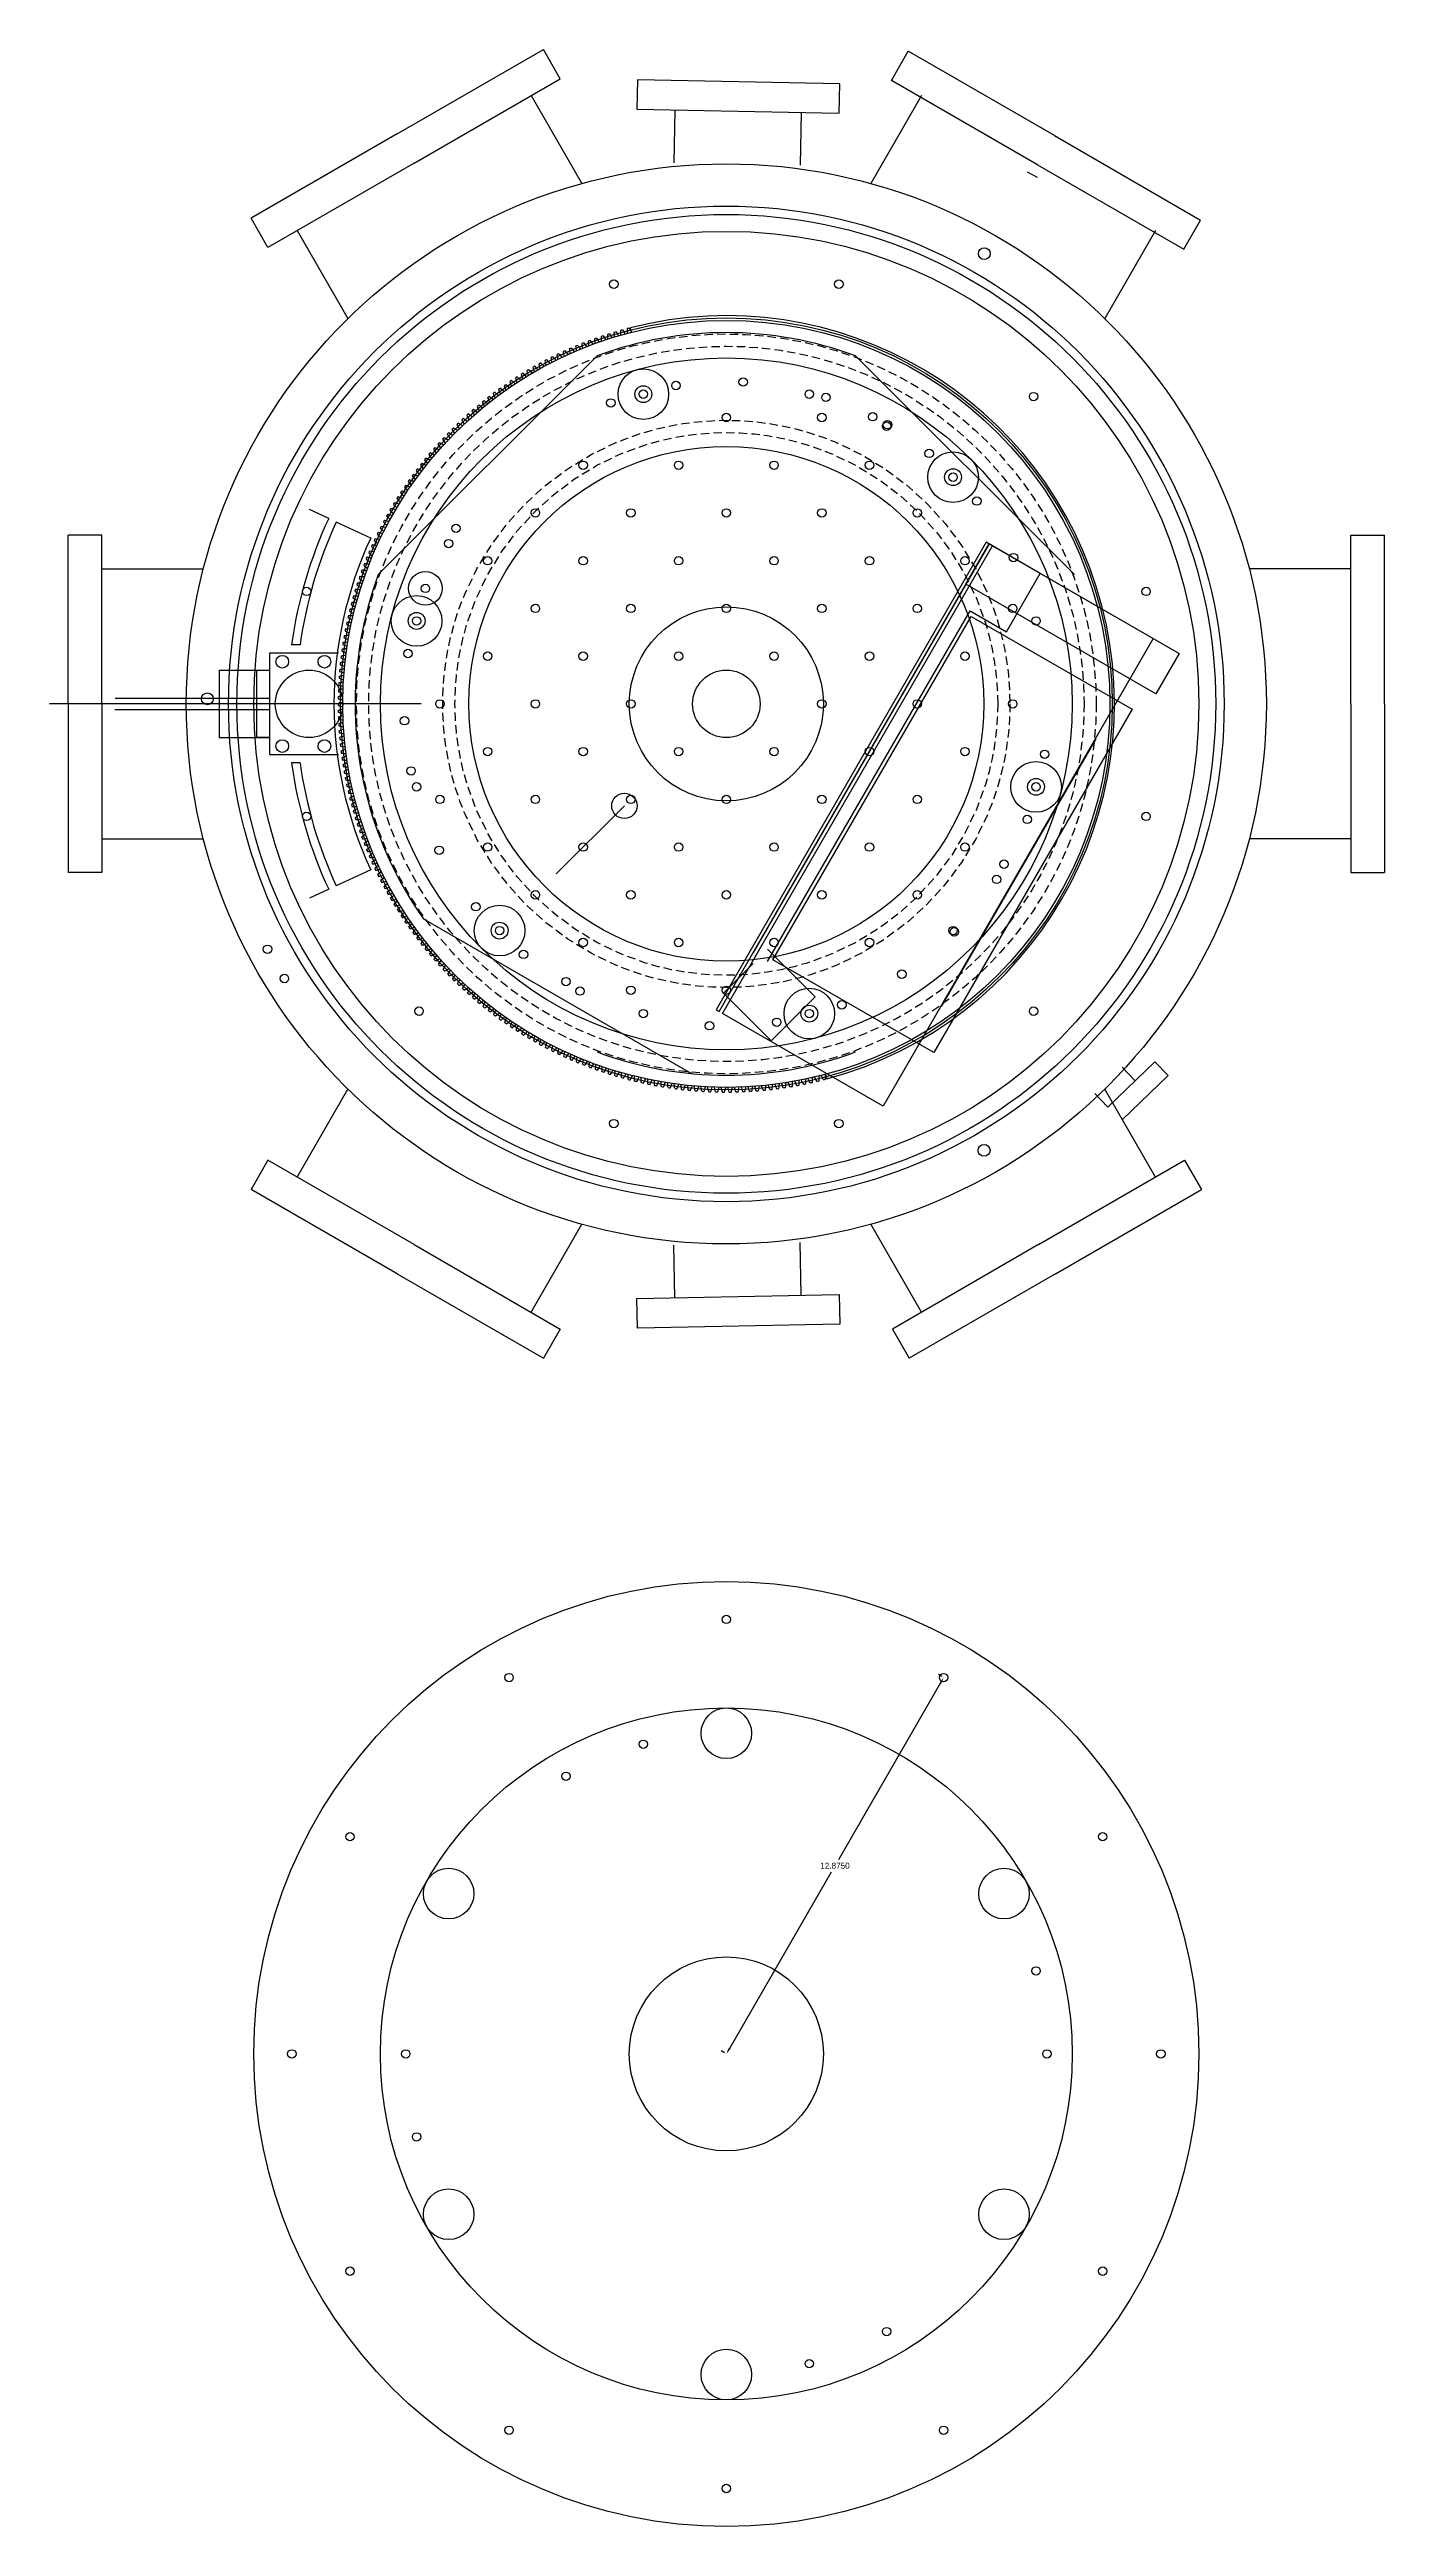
# Model space of a CAD drawing. Header units: inches. Extents: x -164 to 250, y -285 to 80.
# Drawn here: x 151.1 to 190.7, y -25.8 to 47.6 of the extents above; entities that cross this region are included whole.
import ezdxf

# ---------------------------------------------------------------- set-up
doc = ezdxf.new("R2010")
doc.units = ezdxf.units.IN
doc.header["$MEASUREMENT"] = 0
doc.linetypes.add('DASHED2', pattern=[0.375, 0.25, -0.125])
doc.layers.add('trajectories', color=3, linetype='Continuous')
doc.dimstyles.get("Standard").update_dxf_attribs({"dimtxt": 0.18, "dimasz": 0.18, "dimexe": 0.18, "dimexo": 0.0625, "dimgap": 0.09, "dimtad": 0, "dimtih": 1, "dimtoh": 1, "dimdec": 4, "dimzin": 0, "dimdsep": 46, "dimtxsty": 'Standard', "dimcen": 0.09, "dimadec": 0, "dimazin": 0, "dimtfac": 1, "dimtdec": 4, "dimtofl": 0, "dimtmove": 0, "dimatfit": 3, "dimfxl": 1, "dimtolj": 1, "dimtzin": 0, "dimarcsym": 0})

# ---------------------------------------------------------------- blocks, each defined once
blk = doc.blocks.new('*U67')
at = {"color": 4}
blk.add_arc((-7.99, -8.151), 11.5, 45.40379, 45.73345, dxfattribs=at)
for points in [[(0.037, 0.084), (-0.004, 0.061), (-0.044, 0.036), (-0.084, 0.01)], [(0.084, 0.038), (0.061, -0.003), (0.037, -0.044), (0.012, -0.084)]]:
    blk.add_open_spline(points, degree=3, dxfattribs=at)
blk = doc.blocks.new('*U68')
at = {"color": 0, "linetype": 'ByBlock', "lineweight": -2, "transparency": 16777216}
for p, rotation in [((77.105, -96.241), 57.31843575417746), ((77.3, -96.198), 56.31284916199867), ((77.497, -96.158), 55.30726256982003), ((77.694, -96.122), 54.3016759776414), ((77.891, -96.089), 53.29608938546278), ((78.09, -96.06), 52.29050279328433), ((78.288, -96.035), 51.28491620110571), ((78.487, -96.013), 50.27932960892691), ((78.687, -95.994), 49.27374301674811), ((78.887, -95.979), 48.26815642456929), ((79.087, -95.967), 47.26256983239065), ((79.287, -95.959), 46.2569832402122), ((79.487, -95.954), 45.25139664803376), ((79.687, -95.953), 44.24581005585532), ((79.888, -95.956), 43.24022346367686), ((80.088, -95.961), 42.23463687149859), ((80.288, -95.971), 41.22905027932033), ((80.488, -95.984), 40.2234636871417), ((80.688, -96), 39.21787709496306), ((80.887, -96.02), 38.2122905027848), ((81.086, -96.044), 37.20670391060654), ((81.284, -96.071), 36.20111731842791), ((81.482, -96.101), 35.19553072624909), ((81.68, -96.135), 34.18994413407047), ((81.877, -96.172), 33.18435754189184), ((82.073, -96.213), 32.1787709497134), ((75.017, -96.936), 68.37988826814237), ((75.201, -96.856), 67.37430167596357), ((75.386, -96.78), 66.36871508378475), ((75.573, -96.706), 65.36312849160593), ((75.76, -96.637), 64.35754189942732), ((75.949, -96.57), 63.35195530724869), ((76.139, -96.507), 62.34636871507007), ((76.331, -96.447), 61.3407821228916), ((76.523, -96.39), 60.33519553071336), ((76.716, -96.337), 59.32960893853489), ((76.91, -96.287), 58.32402234635626), ((82.268, -96.257), 31.17318435753512), ((82.463, -96.305), 30.16759776535685), ((82.656, -96.356), 29.16201117317822), ((82.849, -96.41), 28.15642458099977), ((83.041, -96.468), 27.15083798882151), ((83.232, -96.529), 26.14525139664289), ((83.421, -96.594), 25.13966480446408), ((83.61, -96.662), 24.1340782122856), ((83.797, -96.733), 23.12849162010716), ((83.983, -96.807), 22.12290502792853), ((84.168, -96.885), 21.11731843574972), ((84.351, -96.966), 20.11173184357129), ((73.603, -97.687), 76.42458100557066), ((73.774, -97.582), 75.41899441339186), ((73.946, -97.481), 74.41340782121304), ((74.121, -97.382), 73.40782122903461), ((74.297, -97.287), 72.40223463685615), ((74.475, -97.194), 71.39664804467787), ((74.654, -97.105), 70.3910614524998), ((74.835, -97.019), 69.38547486032115), ((84.533, -97.05), 19.10614525139301), ((84.713, -97.137), 18.10055865921494), ((84.892, -97.228), 17.09497206703686), ((85.069, -97.321), 16.08938547485838), ((85.245, -97.418), 15.08379888267958), ((85.418, -97.517), 14.07821229050075), ((85.59, -97.62), 13.07262569832194), ((72.619, -98.376), 82.45810055864187), ((72.778, -98.254), 81.45251396646343), ((72.939, -98.135), 80.44692737428481), ((73.102, -98.019), 79.44134078210618), ((73.267, -97.905), 78.43575418992792), ((73.434, -97.795), 77.43016759774946), ((85.761, -97.726), 12.06703910614318), ((85.929, -97.835), 11.06145251396437), ((86.095, -97.946), 10.05586592178589), ((86.259, -98.061), 9.05027932960782), ((86.422, -98.178), 8.04469273742973), ((86.582, -98.299), 7.039106145251279), ((86.74, -98.422), 6.033519553072465), ((71.858, -99.027), 87.48603351953413), ((72.006, -98.892), 86.48044692735569), ((72.156, -98.759), 85.47486033517688), ((72.308, -98.629), 84.46927374299825), ((72.462, -98.501), 83.46368715082018), ((86.896, -98.547), 5.027932960893711), ((87.05, -98.676), 4.022346368714788), ((87.201, -98.807), 3.016759776536228), ((87.35, -98.941), 2.011173184357352), ((87.497, -99.077), 1.005586592178477), ((71.025, -99.892), 93.51955307260626), ((71.157, -99.742), 92.51396648042747), ((71.292, -99.594), 91.508379888249), ((71.43, -99.449), 90.50279329607037), ((71.57, -99.306), 89.49720670389155), ((71.713, -99.165), 88.49162011171276), ((70.522, -100.516), 97.54189944132077), ((70.643, -100.357), 96.53631284914194), ((70.768, -100.2), 95.53072625696352), ((70.895, -100.045), 94.52513966478506), ((69.956, -101.342), 102.5698324022139), ((70.063, -101.173), 101.5642458100351), ((70.174, -101.006), 100.5586592178563), ((70.287, -100.84), 99.55307262567749), ((70.403, -100.677), 98.54748603349903), ((69.557, -102.037), 106.5921787709282), ((69.653, -101.861), 105.5865921787496), ((69.751, -101.686), 104.5810055865708), ((69.852, -101.513), 103.5754189943924), ((69.208, -102.758), 110.6145251396422), ((69.291, -102.576), 109.6089385474638), ((69.377, -102.395), 108.6033519552851), ((69.466, -102.215), 107.5977653631067), ((68.911, -103.502), 114.636871508356), ((68.98, -103.314), 113.6312849161777), ((69.053, -103.128), 112.6256983239995), ((69.129, -102.942), 111.6201117318208), ((68.666, -104.265), 118.6592178770709), ((68.722, -104.073), 117.6536312848919), ((68.782, -103.881), 116.648044692713), ((68.845, -103.691), 115.6424581005344), ((68.476, -105.043), 122.681564245785), ((68.518, -104.847), 121.6759776536064), ((68.564, -104.652), 120.6703910614278), ((68.613, -104.458), 119.6648044692495), ((68.369, -105.635), 125.6983240223203), ((68.401, -105.437), 124.6927374301419), ((68.437, -105.24), 123.6871508379635), ((68.275, -106.43), 129.7206703910343), ((68.293, -106.231), 128.7150837988559), ((68.315, -106.032), 127.7094972066773), ((68.34, -105.833), 126.7039106144988), ((68.237, -107.23), 133.7430167597764), ((68.242, -107.03), 132.7374301675978), ((68.249, -106.83), 131.7318435753912), ((68.26, -106.63), 130.7262569832128), ((68.237, -107.431), 134.748603351955), ((68.24, -107.631), 135.7541899441338), ((68.246, -107.831), 136.7597765363123), ((68.256, -108.031), 137.7653631284909), ((68.269, -108.231), 138.7709497206694), ((68.286, -108.431), 139.7765363128478), ((68.307, -108.63), 140.7821229050263), ((68.331, -108.829), 141.7877094972045), ((68.358, -109.028), 142.7932960893831), ((68.389, -109.225), 143.7988826815618), ((68.423, -109.423), 144.8044692737402), ((68.461, -109.62), 145.8100558659189), ((68.502, -109.816), 146.8156424580975), ((68.547, -110.011), 147.8212290502761), ((68.595, -110.205), 148.8268156424546), ((68.647, -110.399), 149.832402234633), ((68.701, -110.592), 150.8379888268115), ((68.76, -110.783), 151.8435754189901), ((68.821, -110.974), 152.8491620111685), ((68.886, -111.163), 153.8547486033466), ((68.955, -111.352), 154.8603351955249), ((69.026, -111.539), 155.8659217877037), ((69.101, -111.725), 156.8715083798822), ((69.179, -111.909), 157.8770949720606), ((69.26, -112.092), 158.8826815642392), ((69.345, -112.274), 159.8882681564174), ((69.433, -112.454), 160.8938547485958), ((69.523, -112.632), 161.8994413407746), ((69.617, -112.809), 162.9050279329532), ((69.715, -112.985), 163.9106145251315), ((69.815, -113.158), 164.91620111731), ((69.918, -113.33), 165.9217877094884), ((70.024, -113.5), 166.9273743016669), ((70.133, -113.668), 167.9329608938456), ((70.245, -113.834), 168.9385474860243), ((70.36, -113.998), 169.9441340782028), ((70.478, -114.16), 170.9497206703814), ((70.598, -114.32), 171.9553072625602), ((70.722, -114.478), 172.9608938547385), ((70.848, -114.633), 173.9664804469171), ((70.977, -114.787), 174.9720670390959), ((71.108, -114.938), 175.9776536312746), ((71.243, -115.086), 176.9832402234532), ((71.379, -115.233), 177.988826815632), ((71.519, -115.377), 178.9944134078103), ((71.66, -115.518), 180)]:
    blk.add_blockref('*U67', p, dxfattribs=dict(at, rotation=rotation))
blk.add_blockref('*U67', (87.641, -99.216), dxfattribs=at)
blk = doc.blocks.new('*D191')
at = {"layer": 'Defpoints', "color": 0, "transparency": 16777216}
for p in [(177.606, -0.651), (177.606, -0.651), (171.168, -11.801)]:
    blk.add_point(p, dxfattribs=at)
at = {"layer": 'trajectories', "color": 0, "lineweight": -2, "transparency": 16777216}
for p, q in [((177.552, -0.62), (177.45, -0.561)), ((177.516, -0.807), (174.491, -6.046)), ((171.258, -11.645), (174.283, -6.406)), ((171.114, -11.77), (171.012, -11.711))]:
    blk.add_line(p, q, dxfattribs=at)
at = {"layer": 'trajectories', "color": 0, "transparency": 16777216}
for points in [[(177.49, -0.792), (177.542, -0.822), (177.606, -0.651)], [(171.232, -11.63), (171.284, -11.66), (171.168, -11.801)]]:
    blk.add_solid(points, dxfattribs=at)
at = {"layer": 'trajectories', "color": 0, "transparency": 16777216, "insert": (174.387, -6.226), "char_height": 0.18, "attachment_point": 5}
blk.add_mtext('\\A1;12.8750', dxfattribs=at)

msp = doc.modelspace()

# ---------------------------------------------------------------- linework, layer by layer
for p, q in [((161.41816, 45.08646), (165.74829, 47.58646)), ((166.24829, 46.72044), (165.74829, 47.58646)), ((176.05869, 46.66962), (176.55869, 47.53564)), ((180.88882, 45.03564), (176.55869, 47.53564)), ((161.91816, 44.22044), (166.24829, 46.72044)), ((171.53158, 46.63288), (171.53158, 46.63288)), ((180.38882, 44.16962), (176.05869, 46.66962)), ((165.38226, 46.22044), (166.8863, 43.61537)), ((169.6397, 45.79501), (169.6089, 44.23282)), ((173.38897, 45.7211), (173.35817, 44.1589)), ((176.95406, 46.22044), (175.45003, 43.61537)), ((161.41816, 45.08646), (157.08803, 42.58646)), ((180.88882, 45.03564), (185.21895, 42.53564)), ((161.91816, 44.22044), (157.58803, 41.72044)), ((180.38882, 44.16962), (184.71895, 41.66962)), ((157.58803, 41.72044), (157.08803, 42.58646)), ((158.45406, 42.22044), (159.95809, 39.61537)), ((183.88226, 42.22044), (182.37823, 39.61537)), ((184.71895, 41.66962), (185.21895, 42.53564)), ((151.66816, 28.19897), (151.66816, 33.19897)), ((152.66816, 33.19897), (151.66816, 33.19897)), ((152.66816, 28.19897), (152.66816, 33.19897)), ((189.66816, 28.19897), (189.66816, 33.19897)), ((189.66816, 33.19897), (190.66816, 33.19897)), ((190.66816, 28.19897), (190.66816, 33.19897)), ((152.66816, 32.19897), (155.67623, 32.19897)), ((152.66816, 32.19897), (155.67623, 32.19897)), ((189.66816, 32.19897), (186.66009, 32.19897)), ((151.66816, 28.19897), (151.66816, 23.19897)), ((152.66816, 28.19897), (152.66816, 23.19897)), ((189.66816, 28.19897), (189.66816, 23.19897)), ((190.66816, 28.19897), (190.66816, 23.19897)), ((152.66816, 24.19897), (155.67623, 24.19897)), ((152.66816, 24.19897), (155.67623, 24.19897)), ((189.66816, 24.19897), (186.66009, 24.19897)), ((152.66816, 23.19897), (151.66816, 23.19897)), ((189.66816, 23.19897), (190.66816, 23.19897)), ((183.28372, 17.03137), (182.89198, 17.43503)), ((158.45406, 14.1775), (159.95809, 16.78256)), ((158.45406, 14.1775), (159.95809, 16.78256)), ((182.4764, 16.24788), (182.08465, 16.65154)), ((183.88226, 14.1775), (182.37823, 16.78256)), ((157.58803, 14.6775), (157.08803, 13.81147)), ((161.91816, 12.1775), (157.58803, 14.6775)), ((180.41816, 12.1775), (184.74829, 14.6775)), ((184.74829, 14.6775), (185.24829, 13.81147)), ((161.41816, 11.31147), (157.08803, 13.81147)), ((180.91816, 11.31147), (185.24829, 13.81147)), ((165.38226, 10.1775), (166.8863, 12.78256)), ((165.38226, 10.1775), (166.8863, 12.78256)), ((176.95406, 10.1775), (175.45003, 12.78256)), ((161.91816, 12.1775), (166.24829, 9.6775)), ((169.6397, 10.60292), (169.6089, 12.16512)), ((173.38897, 10.67684), (173.35817, 12.23903)), ((180.41816, 12.1775), (176.08803, 9.6775)), ((161.41816, 11.31147), (165.74829, 8.81147)), ((180.91816, 11.31147), (176.58803, 8.81147)), ((166.24829, 9.6775), (165.74829, 8.81147)), ((176.08803, 9.6775), (176.58803, 8.81147))]:
    msp.add_line(p, q)
at = {"color": 7}
for p, q in [((180.08559, 43.95937), (180.38165, 43.80287)), ((157.63539, 28.0218), (153.04804, 28.0218)), ((157.65508, 28.35645), (153.06053, 28.35645))]:
    msp.add_line(p, q, dxfattribs=at)
at = {"color": 4}
for p, q in [((168.35887, 39.20922), (168.325, 39.34197)), ((174.108, 17.22285), (174.14344, 17.09051))]:
    msp.add_line(p, q, dxfattribs=at)
at = {"color": 3}
for p, q in [((167.33746, 38.5104), (160.85672, 32.02966)), ((174.99886, 38.5104), (181.4796, 32.02966)), ((182.1197, 27.16759), (177.53713, 19.23034)), ((162.19953, 21.83), (170.13679, 17.24742))]:
    msp.add_line(p, q, dxfattribs=at)
at = {"color": 50}
msp.add_line((168.14645, 25.17725), (166.12831, 23.15912), dxfattribs=at)
for points in [[(168.51491, 45.81719), (174.51375, 45.69892), (174.531, 46.57375), (168.53216, 46.69202)], [(168.51491, 10.58075), (174.51375, 10.69901), (174.531, 9.82418), (168.53216, 9.70592)]]:
    msp.add_lwpolyline(points, close=True)
for points in [[(178.86899, 32.99049), (170.86899, 19.13409), (170.95559, 19.08409), (178.95559, 32.94049)], [(183.81832, 30.13299), (175.81832, 16.27659), (171.05519, 19.02659), (179.05519, 32.88299)], [(184.58476, 29.69049), (183.89726, 28.49971), (178.26809, 31.74971), (178.95559, 32.94049)], [(183.18884, 28.04269), (177.31384, 17.86689), (172.5507, 20.61689), (178.4257, 30.79269)]]:
    msp.add_lwpolyline(points, close=True, dxfattribs=at)
for points in [[(179.38861, 32.69049), (178.95559, 32.94049), (171.95559, 20.81614)], [(178.38861, 30.95844), (179.47114, 30.33344), (180.47114, 32.06549), (178.86899, 32.99049), (177.86899, 31.25844)], [(172.38861, 20.56614), (178.38861, 30.95844)], [(171.96482, 20.51035), (171.08094, 19.62646), (172.49515, 18.21225), (173.8033, 19.5204), (172.38909, 20.93461)]]:
    msp.add_lwpolyline(points, dxfattribs=at)
msp.add_lwpolyline([(182.4764, 16.24788), (183.86679, 17.59722), (184.25853, 17.19356), (182.90137, 15.87646)])
for centre, radius in [((171.16816, 28.19897), 16), ((171.16816, 28.19897), 14.75), ((171.16816, 28.19897), 14.5), ((171.16816, 28.19897), 14), ((178.81142, 41.5396), 0.175), ((155.79186, 28.35052), 0.175), ((157.57398, 20.92771), 0.125), ((158.07398, 20.06169), 0.125), ((178.80566, 14.97043), 0.175)]:
    msp.add_circle(centre, radius)
at = {"color": 3}
for centre, radius in [((171.16816, 28.19897), 14), ((167.83587, 40.63526), 0.125), ((167.83587, 40.63526), 0.125), ((174.50046, 40.63526), 0.125), ((171.16816, 28.19897), 10.25), ((168.70938, 37.37526), 0.75), ((168.70938, 37.37526), 0.125), ((173.62694, 37.37526), 0.125), ((180.27216, 37.30297), 0.125), ((171.16816, 36.68425), 0.125), ((173.99659, 36.68425), 0.125), ((175.91816, 36.42621), 0.125), ((175.91816, 36.42621), 0.125), ((166.92552, 35.27003), 0.125), ((169.75395, 35.27003), 0.125), ((172.58237, 35.27003), 0.125), ((175.4108, 35.27003), 0.125), ((177.88568, 34.91648), 0.75), ((177.88568, 34.91648), 0.125), ((165.51131, 33.85582), 0.125), ((168.33973, 33.85582), 0.125), ((171.16816, 33.85582), 0.125), ((173.99659, 33.85582), 0.125), ((176.82502, 33.85582), 0.125), ((162.94092, 32.94897), 0.125), ((164.09709, 32.44161), 0.125), ((166.92552, 32.44161), 0.125), ((169.75395, 32.44161), 0.125), ((172.58237, 32.44161), 0.125), ((175.4108, 32.44161), 0.125), ((178.23923, 32.44161), 0.125), ((158.73187, 31.53126), 0.125), ((183.60446, 31.53126), 0.125), ((161.99187, 30.65775), 0.75), ((165.51131, 31.02739), 0.125), ((168.33973, 31.02739), 0.125), ((171.16816, 28.19897), 2.8746), ((171.16816, 31.02739), 0.125), ((173.99659, 31.02739), 0.125), ((176.82502, 31.02739), 0.125), ((179.65344, 31.02739), 0.125), ((161.99187, 30.65775), 0.125), ((164.09709, 29.61318), 0.125), ((166.92552, 29.61318), 0.125), ((169.75395, 29.61318), 0.125), ((172.58237, 29.61318), 0.125), ((175.4108, 29.61318), 0.125), ((178.23923, 29.61318), 0.125), ((171.16816, 28.19897), 1), ((162.68288, 28.19897), 0.125), ((165.51131, 28.19897), 0.125), ((168.33973, 28.19897), 0.125), ((173.99659, 28.19897), 0.125), ((176.82502, 28.19897), 0.125), ((179.65344, 28.19897), 0.125), ((164.09709, 26.78475), 0.125), ((166.92552, 26.78475), 0.125), ((169.75395, 26.78475), 0.125), ((172.58237, 26.78475), 0.125), ((175.4108, 26.78475), 0.125), ((178.23923, 26.78475), 0.125), ((180.34446, 25.74018), 0.75), ((180.34446, 25.74018), 0.125), ((158.73187, 24.86667), 0.125), ((162.68288, 25.37054), 0.125), ((165.51131, 25.37054), 0.125), ((168.33973, 25.37054), 0.125), ((171.16816, 25.37054), 0.125), ((173.99659, 25.37054), 0.125), ((176.82502, 25.37054), 0.125), ((183.60446, 24.86667), 0.125), ((164.09709, 23.95633), 0.125), ((166.92552, 23.95633), 0.125), ((169.75395, 23.95633), 0.125), ((172.58237, 23.95633), 0.125), ((175.4108, 23.95633), 0.125), ((178.23923, 23.95633), 0.125), ((179.3954, 23.44897), 0.125), ((164.45065, 21.48145), 0.75), ((165.51131, 22.54211), 0.125), ((168.33973, 22.54211), 0.125), ((171.16816, 22.54211), 0.125), ((173.99659, 22.54211), 0.125), ((176.82502, 22.54211), 0.125), ((164.45065, 21.48145), 0.125), ((177.88568, 21.48145), 0.125), ((166.92552, 21.1279), 0.125), ((169.75395, 21.1279), 0.125), ((172.58237, 21.1279), 0.125), ((175.4108, 21.1279), 0.125), ((166.41816, 19.97172), 0.125), ((168.33973, 19.71368), 0.125), ((171.16816, 19.71368), 0.125), ((162.06416, 19.09497), 0.125), ((168.70938, 19.02267), 0.125), ((173.62694, 19.02267), 0.75), ((173.62694, 19.02267), 0.125), ((180.27216, 19.09497), 0.125), ((167.83587, 15.76267), 0.125), ((174.50046, 15.76267), 0.125), ((171.16816, -11.80103), 14), ((171.16816, 1.07397), 0.125), ((164.73066, -0.65096), 0.125), ((177.60566, -0.65096), 0.125), ((171.16816, -11.80103), 10.25), ((171.16816, -2.30103), 0.75), ((168.70938, -2.62474), 0.125), ((166.41816, -3.57379), 0.125), ((160.01808, -5.36353), 0.125), ((160.01808, -5.36353), 0.125), ((182.31824, -5.36353), 0.125), ((162.94092, -7.05103), 0.75), ((179.3954, -7.05103), 0.75), ((171.16816, -11.80103), 2.8746), ((180.34446, -9.34225), 0.125), ((158.29316, -11.80103), 0.125), ((161.66816, -11.80103), 0.125), ((180.66816, -11.80103), 0.125), ((184.04316, -11.80103), 0.125), ((161.99187, -14.25982), 0.125), ((162.94092, -16.55103), 0.75), ((179.3954, -16.55103), 0.75), ((160.01808, -18.23853), 0.125), ((182.31824, -18.23853), 0.125), ((175.91816, -20.02828), 0.125), ((171.16816, -21.30103), 0.75), ((173.62694, -20.97733), 0.125), ((164.73066, -22.95111), 0.125), ((177.60566, -22.95111), 0.125), ((171.16816, -24.67603), 0.125)]:
    msp.add_circle(centre, radius, dxfattribs=at)
at = {"color": 4}
for centre, radius in [((171.16816, 28.19897), 11.43645), ((171.16816, 28.19897), 11.363), ((168.70938, 37.37526), 0.25), ((169.67421, 37.63139), 0.125), ((171.66797, 37.73588), 0.125), ((173.62694, 37.37526), 0.125), ((167.74575, 37.11466), 0.125), ((174.11927, 37.28156), 0.125), ((175.50377, 36.70808), 0.125), ((175.94316, 36.46951), 0.125), ((171.16816, 28.19897), 7.625), ((177.17817, 35.62071), 0.125), ((177.88568, 34.91648), 0.25), ((178.5899, 34.20898), 0.125), ((163.15886, 33.40027), 0.125), ((179.67727, 32.53458), 0.125), ((162.25247, 31.62138), 0.125), ((161.99187, 30.65775), 0.25), ((180.34446, 30.65775), 0.125), ((161.73574, 29.69291), 0.125), ((161.63125, 27.69916), 0.125), ((180.60058, 26.70502), 0.125), ((161.82685, 26.21341), 0.125), ((161.99187, 25.74018), 0.125), ((180.34446, 25.74018), 0.25), ((180.08385, 24.77655), 0.125), ((162.65905, 23.86336), 0.125), ((179.17746, 22.99766), 0.125), ((163.74642, 22.18896), 0.125), ((164.45065, 21.48145), 0.25), ((177.92103, 21.4461), 0.125), ((165.15815, 20.77722), 0.125), ((166.83255, 19.68985), 0.125), ((176.36946, 20.18966), 0.125), ((168.70938, 19.02267), 0.125), ((173.62694, 19.02267), 0.25), ((174.59057, 19.28327), 0.125), ((170.66835, 18.66205), 0.125), ((172.66211, 18.76654), 0.125)]:
    msp.add_circle(centre, radius, dxfattribs=at)
at = {"color": 4, "linetype": 'DASHED2'}
for radius in [10.9601, 10.59791, 8.4021, 8.0399]:
    msp.add_circle((171.16816, 28.19897), radius, dxfattribs=at)
at = {"color": 50}
for centre, radius in [((162.25247, 31.62138), 0.5), ((168.14645, 25.17725), 0.375)]:
    msp.add_circle(centre, radius, dxfattribs=at)
at = {"color": 4}
msp.add_arc((171.16816, 28.19897), 11.5, 284.9941245, 104.3137191, dxfattribs=at)
at = {"color": 3}
for start, end in [(69.6199773, 110.3800227), (159.6199773, 200.3800227), (174.6199773, 215.3800227), (249.6199773, 290.3800227)]:
    msp.add_arc((171.16816, 28.19897), 11, start, end, dxfattribs=at)
at = {"layer": 'trajectories'}
for p, q in [((159.38616, 33.693), (158.81972, 33.95714)), ((160.63233, 33.1119), (159.61274, 33.58735)), ((157.63691, 29.69897), (157.63691, 26.69897)), ((159.67564, 29.69897), (157.63691, 29.69897)), ((158.53883, 29.94897), (158.28649, 29.94897)), ((156.13691, 29.19897), (156.13691, 27.19897)), ((156.13691, 29.19897), (157.63691, 29.19897)), ((157.26191, 29.19897), (157.63691, 29.19897)), ((157.26191, 27.19897), (157.26191, 29.19897)), ((162.12377, 28.19897), (151.11523, 28.19897)), ((156.13691, 27.19897), (157.63691, 27.19897)), ((157.63691, 27.19897), (157.26191, 27.19897)), ((157.63691, 26.69897), (159.67564, 26.69897)), ((158.53883, 26.44897), (158.28649, 26.44897)), ((160.63233, 23.28603), (159.61274, 22.81058)), ((159.38616, 22.70493), (158.81972, 22.44079))]:
    msp.add_line(p, q, dxfattribs=at)
for centre, radius in [((158.01191, 29.44897), 0.1875), ((159.26191, 29.44897), 0.1875), ((158.80516, 28.19897), 1), ((158.01191, 26.94897), 0.1875), ((159.26191, 26.94897), 0.1875)]:
    msp.add_circle(centre, radius, dxfattribs=at)
for radius, start, end in [(13, 155, 172.26362), (12.75, 155, 172.1109698), (11.625, 155, 205), (13, 187.73638, 205), (12.75, 187.8890302, 205)]:
    msp.add_arc((171.16816, 28.19897), radius, start, end, dxfattribs=at)

# ---------------------------------------------------------------- block references
at = {"color": 4, "rotation": 59.08530149141531}
msp.add_blockref('*U68', (38.13274, 15.02507), dxfattribs=at)

# ---------------------------------------------------------------- dimensions: what is measured, and where the dimension line sits
at = {"layer": 'trajectories'}
dim = msp.add_aligned_dim(p1=(171.16816, -11.80103), p2=(177.60566, -0.65096), distance=0, dimstyle='Standard', dxfattribs=at)
dim.commit()
dim.dimension.update_dxf_attribs({"geometry": '*D191', "text_midpoint": (174.38691, -6.226)})

doc.saveas('drawing.dxf')
